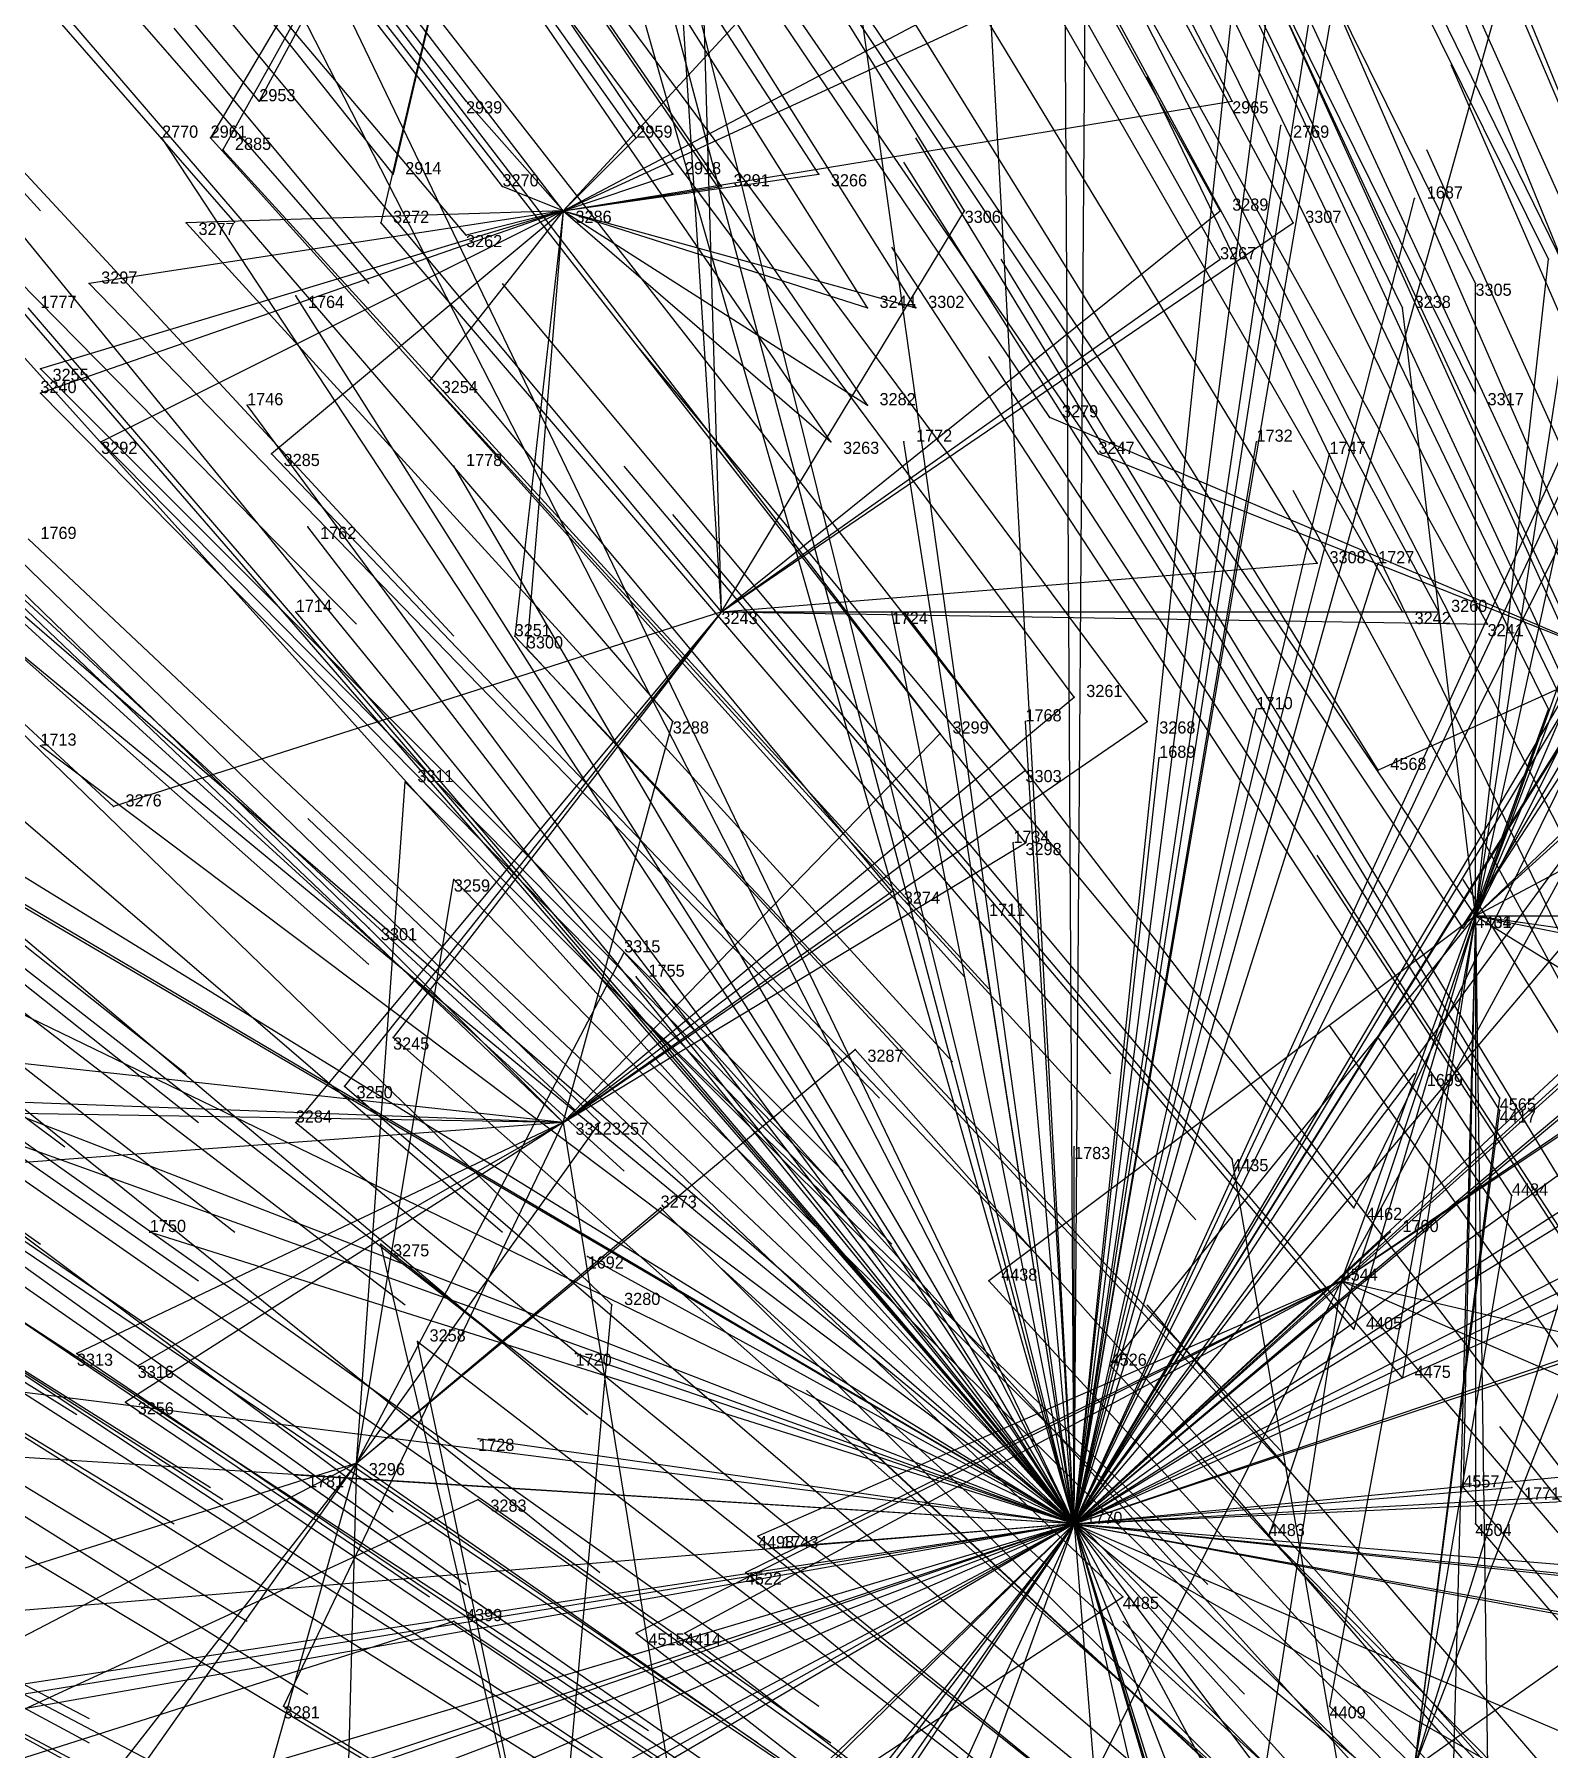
# Model space of a CAD drawing. Extents: x -0.5 to 0.59, y -0.5 to 0.58.
# Drawn here: x -0.2365 to -0.112, y 0.1265 to 0.2675 of the extents above; entities that cross this region are included whole.
import ezdxf

# ---------------------------------------------------------------- set-up
doc = ezdxf.new("R2010")
doc.units = 0
for name, color, linetype in [('Clients', 3, 'CONTINUOUS'), ('Facilities', 3, 'CONTINUOUS'), ('Facilities_lines', 3, 'CONTINUOUS'), ('Normals', 1, 'CONTINUOUS'), ('Source_points', 5, 'CONTINUOUS'), ('Text', 3, 'CONTINUOUS')]:
    doc.layers.add(name, color=color, linetype=linetype)

msp = doc.modelspace()

# ---------------------------------------------------------------- linework, layer by layer
at = {"layer": 'Clients', "color": 5}
for p in [(-0.218, 0.262, -0.853), (-0.201, 0.262, -0.825), (-0.138, 0.262, -0.74), (-0.134, 0.26, -1.25), (-0.226, 0.259, -1.25), (-0.222, 0.259, -0.853), (-0.187, 0.259, -0.8), (-0.221, 0.258, -0.849), (-0.207, 0.256, -0.823), (-0.184, 0.256, -0.788), (-0.172, 0.256, -0.77), (-0.198, 0.255, -0.808), (-0.18, 0.255, -0.781), (-0.123, 0.254, -1.25), (-0.16, 0.253, -0.748), (-0.139, 0.253, -0.722), (-0.224, 0.252, -0.842), (-0.208, 0.252, -0.817), (-0.201, 0.251, -0.804), (-0.133, 0.252, -0.712), (-0.139, 0.249, -0.714), (-0.112, 0.249, -0.682), (-0.232, 0.247, -0.847), (-0.118, 0.247, -0.684), (-0.215, 0.246, -1.25), (-0.168, 0.245, -0.743), (-0.164, 0.245, -0.737), (-0.124, 0.245, -0.687), (-0.236, 0.24, -0.84), (-0.204, 0.239, -0.784), (-0.236, 0.238, -0.839), (-0.219, 0.237, -1.25), (-0.168, 0.237, -0.726), (-0.118, 0.238, -0.663), (-0.153, 0.236, -0.703), (-0.231, 0.234, -0.821), (-0.217, 0.233, -0.796), (-0.171, 0.234, -0.724), (-0.165, 0.234, -1.25), (-0.149, 0.233, -0.692), (-0.136, 0.234, -1.25), (-0.13, 0.233, -1.25), (-0.202, 0.232, -1.25), (-0.214, 0.227, -1.25), (-0.131, 0.224, -0.649), (-0.126, 0.224, -1.25), (-0.215, 0.22, -1.25), (-0.166, 0.22, -1.25), (-0.124, 0.22, -0.631), (-0.121, 0.22, -0.628), (-0.117, 0.219, -0.62), (-0.197, 0.218, -0.736), (-0.196, 0.217, -0.732), (-0.151, 0.213, -0.652), (-0.136, 0.212, -1.25), (-0.112, 0.212, -0.599), (-0.184, 0.211, -0.7), (-0.155, 0.211, -1.25), (-0.145, 0.211, -0.64), (-0.236, 0.209, -1.25), (-0.162, 0.21, -0.663), (-0.144, 0.208, -1.25), (-0.206, 0.206, -0.729), (-0.155, 0.207, -0.646), (-0.126, 0.207, -0.606), (-0.23, 0.204, -0.769), (-0.156, 0.201, -1.25), (-0.155, 0.201, -0.634), (-0.202, 0.198, -0.708), (-0.166, 0.197, -0.643), (-0.159, 0.196, -1.25), (-0.209, 0.194, -0.712), (-0.119, 0.194, -0.57), (-0.188, 0.192, -0.672), (-0.187, 0.19, -1.25), (-0.207, 0.185, -0.694), (-0.169, 0.184, -0.624), (-0.123, 0.182, -1.25), (-0.211, 0.181, -0.694), (-0.116, 0.18, -0.535), (-0.215, 0.178, -0.699), (-0.19, 0.178, -0.65), (-0.116, 0.179, -0.533), (-0.151, 0.176, -1.25), (-0.138, 0.175, -0.557), (-0.185, 0.171, -0.631), (-0.128, 0.171, -0.533), (-0.115, 0.172, -0.518), (-0.227, 0.169, -1.25), (-0.208, 0.168, -0.668), (-0.125, 0.169, -1.25), (-0.191, 0.167, -1.25), (-0.158, 0.165, -0.571), (-0.189, 0.163, -0.624), (-0.128, 0.161, -0.514), (-0.205, 0.16, -0.65), (-0.233, 0.159, -0.705), (-0.228, 0.158, -0.694), (-0.192, 0.159, -1.25), (-0.148, 0.158, -0.542), (-0.124, 0.157, -0.5), (-0.229, 0.155, -0.691), (-0.2, 0.152, -1.25), (-0.215, 0.149, -1.25), (-0.2, 0.147, -0.62), (-0.119, 0.148, -0.476), (-0.115, 0.148, -1.25), (-0.177, 0.144, -0.571), (-0.135, 0.144, -0.494), (-0.118, 0.145, -0.468), (-0.176, 0.143, -1.25), (-0.178, 0.141, -0.568), (-0.147, 0.139, -0.506), (-0.202, 0.137, -0.61), (-0.187, 0.136, -0.577), (-0.183, 0.136, -0.57), (-0.216, 0.13, -0.63), (-0.13, 0.13, -0.46)]:
    msp.add_point(p, dxfattribs=at)
at = {"layer": 'Facilities', "color": 3}
for p in [(-0.193, 0.253, -0.794), (-0.18, 0.22, -0.711), (-0.118, 0.195, -0.569), (-0.193, 0.178, -0.655), (-0.129, 0.165, -0.524), (-0.21, 0.15, -0.645), (-0.151, 0.145, -1.25)]:
    msp.add_point(p, dxfattribs=at)
at = {"layer": 'Facilities_lines', "color": 3}
for p, q in [((-0.151, 0.145, -1.25), (-0.123, 0.324, -1.25)), ((-0.151, 0.145, -1.25), (-0.121, 0.321, -1.25)), ((-0.151, 0.145, -1.25), (-0.152, 0.316, -1.25)), ((-0.151, 0.145, -1.25), (-0.16, 0.308, -1.25)), ((-0.196, 0.303, -0.902), (-0.222, 0.259, -0.853)), ((-0.196, 0.303, -0.902), (-0.221, 0.258, -0.849)), ((-0.196, 0.303, -0.902), (-0.218, 0.262, -0.853)), ((-0.196, 0.303, -0.902), (-0.208, 0.252, -0.817)), ((-0.196, 0.303, -0.902), (-0.207, 0.256, -0.823)), ((-0.151, 0.145, -1.25), (-0.11, 0.292, -1.25)), ((-0.151, 0.145, -1.25), (-0.189, 0.288, -1.25)), ((-0.18, 0.22, -0.711), (-0.182, 0.288, -0.853)), ((-0.151, 0.145, -1.25), (-0.191, 0.285, -1.25)), ((-0.151, 0.145, -1.25), (-0.186, 0.286, -1.25)), ((-0.151, 0.145, -1.25), (-0.15, 0.283, -1.25)), ((-0.18, 0.22, -0.711), (-0.184, 0.282, -0.843)), ((-0.151, 0.145, -1.25), (-0.17, 0.28, -1.25)), ((-0.193, 0.253, -0.794), (-0.169, 0.279, -0.815)), ((-0.151, 0.145, -1.25), (-0.137, 0.279, -1.25)), ((-0.151, 0.145, -1.25), (-0.071, 0.278, -1.25)), ((-0.151, 0.145, -1.25), (-0.134, 0.278, -1.25)), ((-0.151, 0.145, -1.25), (-0.218, 0.276, -1.25)), ((-0.151, 0.145, -1.25), (-0.213, 0.274, -1.25)), ((-0.193, 0.253, -0.794), (-0.157, 0.272, -0.784)), ((-0.151, 0.145, -1.25), (-0.253, 0.27, -1.25)), ((-0.193, 0.253, -0.794), (-0.156, 0.27, -0.78)), ((-0.151, 0.145, -1.25), (-0.091, 0.266, -1.25)), ((-0.151, 0.145, -1.25), (-0.08, 0.265, -1.25)), ((-0.151, 0.145, -1.25), (-0.019, 0.265, -1.25)), ((-0.193, 0.253, -0.794), (-0.201, 0.262, -0.825)), ((-0.193, 0.253, -0.794), (-0.138, 0.262, -0.74)), ((-0.151, 0.145, -1.25), (-0.025, 0.262, -1.25)), ((-0.151, 0.145, -1.25), (-0.075, 0.262, -1.25)), ((-0.151, 0.145, -1.25), (-0.134, 0.26, -1.25)), ((-0.151, 0.145, -1.25), (-0.226, 0.259, -1.25)), ((-0.193, 0.253, -0.794), (-0.187, 0.259, -0.8)), ((-0.151, 0.145, -1.25), (-0.099, 0.259, -1.25)), ((-0.151, 0.145, -1.25), (-0.249, 0.258, -1.25)), ((-0.193, 0.253, -0.794), (-0.184, 0.256, -0.788)), ((-0.193, 0.253, -0.794), (-0.172, 0.256, -0.77)), ((-0.151, 0.145, -1.25), (-0.283, 0.254, -1.25)), ((-0.193, 0.253, -0.794), (-0.198, 0.255, -0.808)), ((-0.193, 0.253, -0.794), (-0.18, 0.255, -0.781)), ((-0.151, 0.145, -1.25), (-0.123, 0.254, -1.25)), ((-0.193, 0.253, -0.794), (-0.236, 0.238, -0.839)), ((-0.193, 0.253, -0.794), (-0.236, 0.24, -0.84)), ((-0.193, 0.253, -0.794), (-0.232, 0.247, -0.847)), ((-0.193, 0.253, -0.794), (-0.231, 0.234, -0.821)), ((-0.193, 0.253, -0.794), (-0.224, 0.252, -0.842)), ((-0.193, 0.253, -0.794), (-0.217, 0.233, -0.796)), ((-0.193, 0.253, -0.794), (-0.204, 0.239, -0.784)), ((-0.193, 0.253, -0.794), (-0.201, 0.251, -0.804)), ((-0.193, 0.253, -0.794), (-0.197, 0.218, -0.736)), ((-0.193, 0.253, -0.794), (-0.196, 0.217, -0.732)), ((-0.193, 0.253, -0.794), (-0.168, 0.245, -0.743)), ((-0.193, 0.253, -0.794), (-0.171, 0.234, -0.724)), ((-0.193, 0.253, -0.794), (-0.168, 0.237, -0.726)), ((-0.193, 0.253, -0.794), (-0.164, 0.245, -0.737)), ((-0.18, 0.22, -0.711), (-0.139, 0.253, -0.722)), ((-0.18, 0.22, -0.711), (-0.16, 0.253, -0.748)), ((-0.18, 0.22, -0.711), (-0.133, 0.252, -0.712)), ((-0.18, 0.22, -0.711), (-0.139, 0.249, -0.714)), ((-0.118, 0.195, -0.569), (-0.112, 0.249, -0.682)), ((-0.118, 0.195, -0.569), (-0.11, 0.247, -0.675)), ((-0.118, 0.195, -0.569), (-0.118, 0.247, -0.684)), ((-0.151, 0.145, -1.25), (-0.215, 0.246, -1.25)), ((-0.151, 0.145, -1.25), (-0.241, 0.245, -1.25)), ((-0.151, 0.145, -1.25), (-0.237, 0.245, -1.25)), ((-0.118, 0.195, -0.569), (-0.124, 0.245, -0.687)), ((-0.118, 0.195, -0.569), (-0.107, 0.245, -0.669)), ((-0.151, 0.145, -1.25), (-0.036, 0.242, -1.25)), ((-0.151, 0.145, -1.25), (-0.262, 0.241, -1.25)), ((-0.151, 0.145, -1.25), (-0.219, 0.237, -1.25)), ((-0.118, 0.195, -0.569), (-0.118, 0.238, -0.663)), ((-0.106, 0.216, -0.601), (-0.153, 0.236, -0.703)), ((-0.151, 0.145, -1.25), (-0.051, 0.235, -1.25)), ((-0.151, 0.145, -1.25), (-0.165, 0.234, -1.25)), ((-0.151, 0.145, -1.25), (-0.136, 0.234, -1.25)), ((-0.151, 0.145, -1.25), (-0.096, 0.233, -1.25)), ((-0.151, 0.145, -1.25), (-0.13, 0.233, -1.25)), ((-0.106, 0.216, -0.601), (-0.149, 0.233, -0.692)), ((-0.118, 0.195, -0.569), (-0.099, 0.233, -0.633)), ((-0.151, 0.145, -1.25), (-0.202, 0.232, -1.25)), ((-0.151, 0.145, -1.25), (-0.11, 0.232, -1.25)), ((-0.118, 0.195, -0.569), (-0.104, 0.232, -0.635)), ((-0.151, 0.145, -1.25), (-0.289, 0.226, -1.25)), ((-0.151, 0.145, -1.25), (-0.237, 0.226, -1.25)), ((-0.151, 0.145, -1.25), (-0.214, 0.227, -1.25)), ((-0.118, 0.195, -0.569), (-0.085, 0.225, -0.602)), ((-0.18, 0.22, -0.711), (-0.131, 0.224, -0.649)), ((-0.151, 0.145, -1.25), (-0.126, 0.224, -1.25)), ((-0.151, 0.145, -1.25), (-0.093, 0.224, -1.25)), ((-0.151, 0.145, -1.25), (-0.103, 0.222, -1.25)), ((-0.18, 0.22, -0.711), (-0.23, 0.204, -0.769)), ((-0.151, 0.145, -1.25), (-0.215, 0.22, -1.25)), ((-0.18, 0.22, -0.711), (-0.215, 0.178, -0.699)), ((-0.18, 0.22, -0.711), (-0.211, 0.181, -0.694)), ((-0.18, 0.22, -0.711), (-0.207, 0.185, -0.694)), ((-0.18, 0.22, -0.711), (-0.117, 0.219, -0.62)), ((-0.18, 0.22, -0.711), (-0.124, 0.22, -0.631)), ((-0.18, 0.22, -0.711), (-0.121, 0.22, -0.628)), ((-0.151, 0.145, -1.25), (-0.166, 0.22, -1.25)), ((-0.118, 0.195, -0.569), (-0.109, 0.22, -0.615)), ((-0.118, 0.195, -0.569), (-0.093, 0.219, -0.594)), ((-0.151, 0.145, -1.25), (-0.273, 0.217, -1.25)), ((-0.151, 0.145, -1.25), (-0.091, 0.216, -1.25)), ((-0.106, 0.216, -0.601), (-0.128, 0.171, -0.533)), ((-0.106, 0.216, -0.601), (-0.126, 0.207, -0.606)), ((-0.106, 0.216, -0.601), (-0.119, 0.194, -0.57)), ((-0.118, 0.195, -0.569), (-0.109, 0.216, -0.605)), ((-0.193, 0.178, -0.655), (-0.151, 0.213, -0.652)), ((-0.151, 0.145, -1.25), (-0.136, 0.212, -1.25)), ((-0.129, 0.165, -0.524), (-0.112, 0.212, -0.599)), ((-0.193, 0.178, -0.655), (-0.184, 0.211, -0.7)), ((-0.193, 0.178, -0.655), (-0.145, 0.211, -0.64)), ((-0.151, 0.145, -1.25), (-0.155, 0.211, -1.25)), ((-0.151, 0.145, -1.25), (-0.072, 0.211, -1.25)), ((-0.118, 0.195, -0.569), (-0.088, 0.211, -0.573)), ((-0.151, 0.145, -1.25), (-0.236, 0.209, -1.25)), ((-0.193, 0.178, -0.655), (-0.162, 0.21, -0.663)), ((-0.151, 0.145, -1.25), (-0.144, 0.208, -1.25)), ((-0.151, 0.145, -1.25), (-0.25, 0.206, -1.25)), ((-0.21, 0.15, -0.645), (-0.206, 0.206, -0.729)), ((-0.193, 0.178, -0.655), (-0.155, 0.207, -0.646)), ((-0.193, 0.178, -0.655), (-0.155, 0.201, -0.634)), ((-0.151, 0.145, -1.25), (-0.156, 0.201, -1.25)), ((-0.151, 0.145, -1.25), (-0.06, 0.201, -1.25)), ((-0.129, 0.165, -0.524), (-0.11, 0.2, -0.569)), ((-0.21, 0.15, -0.645), (-0.202, 0.198, -0.708)), ((-0.151, 0.145, -1.25), (-0.04, 0.198, -1.25)), ((-0.151, 0.145, -1.25), (-0.293, 0.196, -1.25)), ((-0.193, 0.178, -0.655), (-0.166, 0.197, -0.643)), ((-0.151, 0.145, -1.25), (-0.159, 0.196, -1.25)), ((-0.118, 0.195, -0.569), (-0.158, 0.165, -0.571)), ((-0.118, 0.195, -0.569), (-0.148, 0.158, -0.542)), ((-0.118, 0.195, -0.569), (-0.135, 0.144, -0.494)), ((-0.118, 0.195, -0.569), (-0.13, 0.13, -0.46)), ((-0.118, 0.195, -0.569), (-0.128, 0.161, -0.514)), ((-0.118, 0.195, -0.569), (-0.124, 0.157, -0.5)), ((-0.118, 0.195, -0.569), (-0.12, 0.118, -0.421)), ((-0.118, 0.195, -0.569), (-0.119, 0.148, -0.476)), ((-0.118, 0.195, -0.569), (-0.073, 0.186, -0.499)), ((-0.118, 0.195, -0.569), (-0.066, 0.195, -0.515)), ((-0.118, 0.195, -0.569), (-0.117, 0.125, -0.429)), ((-0.118, 0.195, -0.569), (-0.063, 0.161, -0.433)), ((-0.118, 0.195, -0.569), (-0.118, 0.145, -0.468)), ((-0.118, 0.195, -0.569), (-0.069, 0.188, -0.499)), ((-0.193, 0.178, -0.655), (-0.209, 0.194, -0.712)), ((-0.151, 0.145, -1.25), (-0.275, 0.193, -1.25)), ((-0.151, 0.145, -1.25), (-0.248, 0.192, -1.25)), ((-0.21, 0.15, -0.645), (-0.188, 0.192, -0.672)), ((-0.151, 0.145, -1.25), (-0.187, 0.19, -1.25)), ((-0.129, 0.165, -0.524), (-0.098, 0.186, -0.526)), ((-0.193, 0.178, -0.655), (-0.248, 0.184, -0.772)), ((-0.21, 0.15, -0.645), (-0.169, 0.184, -0.624)), ((-0.151, 0.145, -1.25), (-0.092, 0.183, -1.25)), ((-0.151, 0.145, -1.25), (-0.076, 0.183, -1.25)), ((-0.151, 0.145, -1.25), (-0.123, 0.182, -1.25)), ((-0.151, 0.145, -1.25), (-0.042, 0.181, -1.25)), ((-0.129, 0.165, -0.524), (-0.105, 0.181, -0.524)), ((-0.193, 0.178, -0.655), (-0.247, 0.18, -0.765)), ((-0.123, 0.125, -0.439), (-0.116, 0.18, -0.535)), ((-0.193, 0.178, -0.655), (-0.253, 0.179, -0.776)), ((-0.193, 0.178, -0.655), (-0.247, 0.174, -0.754)), ((-0.193, 0.178, -0.655), (-0.233, 0.159, -0.705)), ((-0.193, 0.178, -0.655), (-0.229, 0.155, -0.691)), ((-0.193, 0.178, -0.655), (-0.228, 0.158, -0.694)), ((-0.193, 0.178, -0.655), (-0.216, 0.13, -0.63)), ((-0.21, 0.15, -0.645), (-0.19, 0.178, -0.65)), ((-0.193, 0.178, -0.655), (-0.181, 0.104, -0.521)), ((-0.123, 0.125, -0.439), (-0.116, 0.179, -0.533)), ((-0.151, 0.145, -1.25), (-0.079, 0.177, -1.25)), ((-0.151, 0.145, -1.25), (-0.108, 0.176, -1.25)), ((-0.151, 0.145, -1.25), (-0.151, 0.176, -1.25)), ((-0.127, 0.112, -0.423), (-0.138, 0.175, -0.557)), ((-0.151, 0.145, -1.25), (-0.068, 0.173, -1.25)), ((-0.21, 0.15, -0.645), (-0.185, 0.171, -0.631)), ((-0.123, 0.125, -0.439), (-0.115, 0.172, -0.518)), ((-0.123, 0.125, -0.439), (-0.109, 0.17, -0.505)), ((-0.151, 0.145, -1.25), (-0.227, 0.169, -1.25)), ((-0.194, 0.108, -0.554), (-0.208, 0.168, -0.668)), ((-0.151, 0.145, -1.25), (-0.125, 0.169, -1.25)), ((-0.151, 0.145, -1.25), (-0.191, 0.167, -1.25)), ((-0.151, 0.145, -1.25), (-0.319, 0.166, -1.25)), ((-0.129, 0.165, -0.524), (-0.187, 0.136, -0.577)), ((-0.129, 0.165, -0.524), (-0.183, 0.136, -0.57)), ((-0.129, 0.165, -0.524), (-0.178, 0.141, -0.568)), ((-0.129, 0.165, -0.524), (-0.177, 0.144, -0.571)), ((-0.129, 0.165, -0.524), (-0.149, 0.125, -0.486)), ((-0.129, 0.165, -0.524), (-0.137, 0.114, -0.445)), ((-0.129, 0.165, -0.524), (-0.065, 0.15, -0.409)), ((-0.129, 0.165, -0.524), (-0.067, 0.138, -0.383)), ((-0.123, 0.125, -0.439), (-0.108, 0.164, -0.49)), ((-0.194, 0.108, -0.554), (-0.189, 0.163, -0.624)), ((-0.194, 0.108, -0.554), (-0.205, 0.16, -0.65)), ((-0.151, 0.145, -1.25), (-0.192, 0.159, -1.25)), ((-0.151, 0.145, -1.25), (-0.309, 0.155, -1.25)), ((-0.151, 0.145, -1.25), (-0.068, 0.153, -1.25)), ((-0.151, 0.145, -1.25), (-0.2, 0.152, -1.25)), ((-0.151, 0.145, -1.25), (-0.026, 0.152, -1.25)), ((-0.21, 0.15, -0.645), (-0.27, 0.131, -0.749)), ((-0.21, 0.15, -0.645), (-0.258, 0.125, -0.717)), ((-0.21, 0.15, -0.645), (-0.246, 0.104, -0.668)), ((-0.21, 0.15, -0.645), (-0.239, 0.109, -0.656)), ((-0.21, 0.15, -0.645), (-0.221, 0.111, -0.618)), ((-0.21, 0.15, -0.645), (-0.211, 0.113, -0.6)), ((-0.151, 0.145, -1.25), (-0.215, 0.149, -1.25)), ((-0.123, 0.125, -0.439), (-0.089, 0.149, -0.434)), ((-0.265, 0.117, -0.725), (-0.2, 0.147, -0.62)), ((-0.151, 0.145, -1.25), (-0.085, 0.148, -1.25)), ((-0.151, 0.145, -1.25), (-0.115, 0.148, -1.25)), ((-0.151, 0.145, -1.25), (-0.342, 0.114, -1.25)), ((-0.151, 0.145, -1.25), (-0.327, 0.114, -1.25)), ((-0.151, 0.145, -1.25), (-0.315, 0.074, -1.25)), ((-0.151, 0.145, -1.25), (-0.314, 0.089, -1.25)), ((-0.151, 0.145, -1.25), (-0.298, 0.059, -1.25)), ((-0.151, 0.145, -1.25), (-0.297, 0.133, -1.25)), ((-0.151, 0.145, -1.25), (-0.283, 0.075, -1.25)), ((-0.151, 0.145, -1.25), (-0.282, 0.125, -1.25)), ((-0.151, 0.145, -1.25), (-0.26, 0.084, -1.25)), ((-0.151, 0.145, -1.25), (-0.256, 0.11, -1.25)), ((-0.151, 0.145, -1.25), (-0.246, 0.109, -1.25)), ((-0.151, 0.145, -1.25), (-0.245, 0.021, -1.25)), ((-0.151, 0.145, -1.25), (-0.244, 0.027, -1.25)), ((-0.151, 0.145, -1.25), (-0.235, 0.019, -1.25)), ((-0.151, 0.145, -1.25), (-0.225, 0.123, -1.25)), ((-0.151, 0.145, -1.25), (-0.213, 0.084, -1.25)), ((-0.151, 0.145, -1.25), (-0.205, 0.093, -1.25)), ((-0.151, 0.145, -1.25), (-0.204, 0.029, -1.25)), ((-0.151, 0.145, -1.25), (-0.194, 0.083, -1.25)), ((-0.151, 0.145, -1.25), (-0.193, 0.028, -1.25)), ((-0.151, 0.145, -1.25), (-0.176, 0.143, -1.25)), ((-0.151, 0.145, -1.25), (-0.142, 0.033, -1.25)), ((-0.151, 0.145, -1.25), (-0.124, 0.055, -1.25)), ((-0.151, 0.145, -1.25), (-0.122, 0.07, -1.25)), ((-0.151, 0.145, -1.25), (-0.107, 0.096, -1.25)), ((-0.151, 0.145, -1.25), (-0.129, 0.07, -1.25)), ((-0.151, 0.145, -1.25), (-0.127, 0.113, -1.25)), ((-0.151, 0.145, -1.25), (-0.068, 0.076, -1.25)), ((-0.151, 0.145, -1.25), (-0.082, 0.138, -1.25)), ((-0.151, 0.145, -1.25), (-0.076, 0.102, -1.25)), ((-0.151, 0.145, -1.25), (-0.062, 0.107, -1.25)), ((-0.151, 0.145, -1.25), (-0.13, 0.106, -1.25)), ((-0.151, 0.145, -1.25), (-0.038, 0.133, -1.25)), ((-0.151, 0.145, -1.25), (-0.043, 0.136, -1.25)), ((-0.151, 0.145, -1.25), (-0.138, 0.089, -1.25)), ((-0.151, 0.145, -1.25), (-0.022, 0.121, -1.25)), ((-0.151, 0.145, -1.25), (-0.035, 0.124, -1.25)), ((-0.151, 0.145, -1.25), (-0.128, 0.071, -1.25)), ((-0.194, 0.108, -0.554), (-0.147, 0.139, -0.506)), ((-0.265, 0.117, -0.725), (-0.202, 0.137, -0.61))]:
    msp.add_line(p, q, dxfattribs=at)
at = {"layer": 'Normals', "color": 1}
for p, q in [((-0.138, 0.262, -0.74), (-0.181, 0.345, -0.704)), ((-0.201, 0.262, -0.825), (-0.258, 0.335, -0.788)), ((-0.187, 0.259, -0.8), (-0.241, 0.335, -0.763)), ((-0.218, 0.262, -0.853), (-0.278, 0.334, -0.817)), ((-0.184, 0.256, -0.788), (-0.236, 0.333, -0.752)), ((-0.172, 0.256, -0.77), (-0.222, 0.333, -0.732)), ((-0.139, 0.253, -0.722), (-0.184, 0.334, -0.685)), ((-0.133, 0.252, -0.712), (-0.177, 0.334, -0.676)), ((-0.18, 0.255, -0.781), (-0.233, 0.332, -0.744)), ((-0.16, 0.253, -0.748), (-0.209, 0.332, -0.71)), ((-0.112, 0.249, -0.682), (-0.153, 0.332, -0.645)), ((-0.139, 0.249, -0.714), (-0.185, 0.331, -0.677)), ((-0.118, 0.247, -0.684), (-0.159, 0.33, -0.647)), ((-0.11, 0.247, -0.675), (-0.151, 0.331, -0.639)), ((-0.107, 0.245, -0.669), (-0.145, 0.33, -0.631)), ((-0.207, 0.256, -0.823), (-0.265, 0.329, -0.787)), ((-0.198, 0.255, -0.808), (-0.255, 0.329, -0.771)), ((-0.124, 0.245, -0.687), (-0.165, 0.329, -0.651)), ((-0.193, 0.253, -0.794), (-0.249, 0.326, -0.757)), ((-0.168, 0.245, -0.743), (-0.217, 0.323, -0.705)), ((-0.164, 0.245, -0.737), (-0.213, 0.323, -0.699)), ((-0.299, 0.322, -1.098), (-0.236, 0.253, -1.135)), ((-0.281, 0.322, -1.068), (-0.22, 0.252, -1.104)), ((-0.201, 0.251, -0.804), (-0.261, 0.322, -0.767)), ((-0.118, 0.238, -0.663), (-0.159, 0.321, -0.625)), ((-0.099, 0.233, -0.633), (-0.134, 0.319, -0.596)), ((-0.104, 0.232, -0.635), (-0.139, 0.318, -0.597)), ((-0.27, 0.317, -1.041), (-0.209, 0.247, -1.078)), ((-0.168, 0.237, -0.726), (-0.22, 0.313, -0.688)), ((-0.153, 0.236, -0.703), (-0.205, 0.313, -0.665)), ((-0.171, 0.234, -0.724), (-0.223, 0.31, -0.686)), ((-0.149, 0.233, -0.692), (-0.202, 0.31, -0.655)), ((-0.109, 0.22, -0.615), (-0.148, 0.304, -0.577)), ((-0.093, 0.219, -0.594), (-0.129, 0.304, -0.557)), ((-0.131, 0.224, -0.649), (-0.179, 0.303, -0.611)), ((-0.121, 0.22, -0.628), (-0.165, 0.301, -0.591)), ((-0.106, 0.216, -0.601), (-0.143, 0.301, -0.564)), ((-0.124, 0.22, -0.631), (-0.17, 0.3, -0.593)), ((-0.117, 0.219, -0.62), (-0.162, 0.3, -0.583)), ((-0.109, 0.216, -0.605), (-0.148, 0.3, -0.568)), ((-0.112, 0.212, -0.599), (-0.153, 0.295, -0.562)), ((-0.18, 0.22, -0.711), (-0.239, 0.291, -0.673)), ((-0.151, 0.213, -0.652), (-0.206, 0.287, -0.614)), ((-0.265, 0.286, -0.975), (-0.202, 0.218, -1.013)), ((-0.145, 0.211, -0.64), (-0.2, 0.285, -0.603)), ((-0.126, 0.207, -0.606), (-0.175, 0.286, -0.57)), ((-0.105, 0.202, -0.57), (-0.144, 0.286, -0.532)), ((-0.274, 0.284, -0.987), (-0.21, 0.219, -1.026)), ((-0.162, 0.21, -0.663), (-0.218, 0.283, -0.625)), ((-0.184, 0.211, -0.7), (-0.245, 0.282, -0.663)), ((-0.11, 0.2, -0.569), (-0.152, 0.282, -0.532)), ((-0.155, 0.207, -0.646), (-0.212, 0.28, -0.608)), ((-0.155, 0.201, -0.634), (-0.212, 0.274, -0.597)), ((-0.119, 0.194, -0.57), (-0.171, 0.272, -0.533)), ((-0.118, 0.195, -0.569), (-0.17, 0.272, -0.532)), ((-0.097, 0.188, -0.53), (-0.135, 0.272, -0.49)), ((-0.166, 0.197, -0.643), (-0.225, 0.268, -0.606)), ((-0.098, 0.186, -0.526), (-0.138, 0.269, -0.486)), ((-0.23, 0.204, -0.769), (-0.298, 0.267, -0.731)), ((-0.105, 0.181, -0.524), (-0.145, 0.264, -0.483)), ((-0.083, 0.18, -0.496), (-0.12, 0.265, -0.458)), ((-0.134, 0.26, -1.25), (-0.134, 0.26, -1.15)), ((-0.209, 0.194, -0.712), (-0.276, 0.259, -0.676)), ((-0.226, 0.259, -1.25), (-0.226, 0.259, -1.15)), ((-0.222, 0.259, -0.853), (-0.16, 0.19, -0.889)), ((-0.116, 0.18, -0.535), (-0.164, 0.259, -0.497)), ((-0.221, 0.258, -0.849), (-0.158, 0.189, -0.885)), ((-0.116, 0.179, -0.533), (-0.165, 0.257, -0.495)), ((-0.084, 0.174, -0.482), (-0.122, 0.258, -0.444)), ((-0.123, 0.254, -1.25), (-0.123, 0.254, -1.15)), ((-0.279, 0.253, -0.94), (-0.209, 0.191, -0.977)), ((-0.224, 0.252, -0.842), (-0.161, 0.183, -0.878)), ((-0.208, 0.252, -0.817), (-0.148, 0.182, -0.855)), ((-0.115, 0.172, -0.518), (-0.166, 0.25, -0.481)), ((-0.109, 0.17, -0.505), (-0.157, 0.249, -0.466)), ((-0.232, 0.247, -0.847), (-0.167, 0.18, -0.884)), ((-0.138, 0.175, -0.557), (-0.198, 0.247, -0.521)), ((-0.215, 0.246, -1.25), (-0.215, 0.246, -1.15)), ((-0.26, 0.242, -0.887), (-0.192, 0.179, -0.924)), ((-0.19, 0.178, -0.65), (-0.256, 0.242, -0.612)), ((-0.128, 0.171, -0.533), (-0.187, 0.242, -0.496)), ((-0.297, 0.24, -0.954), (-0.224, 0.182, -0.991)), ((-0.193, 0.178, -0.655), (-0.259, 0.241, -0.616)), ((-0.236, 0.24, -0.84), (-0.17, 0.174, -0.878)), ((-0.108, 0.164, -0.49), (-0.158, 0.241, -0.451)), ((-0.204, 0.239, -0.784), (-0.141, 0.17, -0.822)), ((-0.257, 0.237, -0.873), (-0.188, 0.174, -0.91)), ((-0.236, 0.238, -0.839), (-0.171, 0.172, -0.876)), ((-0.219, 0.237, -1.25), (-0.219, 0.237, -1.15)), ((-0.296, 0.236, -0.947), (-0.223, 0.178, -0.984)), ((-0.231, 0.234, -0.821), (-0.166, 0.168, -0.859)), ((-0.217, 0.233, -0.796), (-0.153, 0.166, -0.834)), ((-0.165, 0.234, -1.25), (-0.165, 0.234, -1.15)), ((-0.136, 0.234, -1.25), (-0.136, 0.234, -1.15)), ((-0.13, 0.233, -1.25), (-0.13, 0.233, -1.15)), ((-0.309, 0.232, -0.965), (-0.234, 0.176, -1.001)), ((-0.202, 0.232, -1.25), (-0.202, 0.232, -1.15)), ((-0.128, 0.161, -0.514), (-0.188, 0.232, -0.477)), ((-0.269, 0.23, -0.885), (-0.198, 0.169, -0.921)), ((-0.089, 0.149, -0.434), (-0.133, 0.23, -0.395)), ((-0.124, 0.157, -0.5), (-0.184, 0.228, -0.463)), ((-0.293, 0.226, -0.926), (-0.22, 0.169, -0.963)), ((-0.189, 0.163, -0.624), (-0.255, 0.227, -0.585)), ((-0.214, 0.227, -1.25), (-0.214, 0.227, -1.15)), ((-0.126, 0.224, -1.25), (-0.126, 0.224, -1.15)), ((-0.312, 0.222, -0.956), (-0.236, 0.168, -0.992)), ((-0.215, 0.22, -1.25), (-0.215, 0.22, -1.15)), ((-0.166, 0.22, -1.25), (-0.166, 0.22, -1.15)), ((-0.109, 0.147, -0.457), (-0.165, 0.22, -0.417)), ((-0.279, 0.219, -0.887), (-0.206, 0.163, -0.925)), ((-0.299, 0.218, -0.925), (-0.223, 0.165, -0.962)), ((-0.197, 0.218, -0.736), (-0.134, 0.151, -0.773)), ((-0.271, 0.217, -0.868), (-0.198, 0.16, -0.905)), ((-0.196, 0.217, -0.732), (-0.133, 0.149, -0.769)), ((-0.262, 0.214, -0.847), (-0.191, 0.154, -0.884)), ((-0.136, 0.212, -1.25), (-0.136, 0.212, -1.15)), ((-0.155, 0.211, -1.25), (-0.155, 0.211, -1.15)), ((-0.236, 0.209, -1.25), (-0.236, 0.209, -1.15)), ((-0.144, 0.208, -1.25), (-0.144, 0.208, -1.15)), ((-0.206, 0.206, -0.729), (-0.14, 0.14, -0.765)), ((-0.312, 0.203, -0.931), (-0.233, 0.154, -0.968)), ((-0.282, 0.202, -0.866), (-0.207, 0.146, -0.903)), ((-0.147, 0.139, -0.506), (-0.214, 0.203, -0.469)), ((-0.156, 0.201, -1.25), (-0.156, 0.201, -1.15)), ((-0.262, 0.199, -0.822), (-0.19, 0.141, -0.861)), ((-0.081, 0.123, -0.368), (-0.131, 0.2, -0.328)), ((-0.202, 0.198, -0.708), (-0.137, 0.131, -0.743)), ((-0.07, 0.119, -0.345), (-0.119, 0.198, -0.308)), ((-0.3, 0.197, -0.897), (-0.222, 0.148, -0.935)), ((-0.299, 0.197, -0.894), (-0.221, 0.147, -0.932)), ((-0.159, 0.196, -1.25), (-0.159, 0.196, -1.15)), ((-0.276, 0.194, -0.843), (-0.201, 0.14, -0.88)), ((-0.304, 0.193, -0.9), (-0.225, 0.145, -0.938)), ((-0.188, 0.192, -0.672), (-0.126, 0.123, -0.71)), ((-0.281, 0.191, -0.849), (-0.204, 0.139, -0.887)), ((-0.123, 0.125, -0.439), (-0.189, 0.189, -0.399)), ((-0.187, 0.19, -1.25), (-0.187, 0.19, -1.15)), ((-0.271, 0.188, -0.825), (-0.195, 0.135, -0.862)), ((-0.298, 0.185, -0.877), (-0.219, 0.137, -0.915)), ((-0.207, 0.185, -0.694), (-0.137, 0.123, -0.731)), ((-0.076, 0.11, -0.334), (-0.13, 0.186, -0.298)), ((-0.073, 0.109, -0.328), (-0.126, 0.185, -0.292)), ((-0.248, 0.184, -0.772), (-0.172, 0.13, -0.809)), ((-0.169, 0.184, -0.624), (-0.108, 0.115, -0.662)), ((-0.12, 0.118, -0.421), (-0.186, 0.183, -0.382)), ((-0.123, 0.182, -1.25), (-0.123, 0.182, -1.15)), ((-0.211, 0.181, -0.694), (-0.14, 0.12, -0.731)), ((-0.292, 0.18, -0.858), (-0.214, 0.131, -0.897)), ((-0.247, 0.18, -0.765), (-0.171, 0.127, -0.802)), ((-0.264, 0.179, -0.797), (-0.186, 0.128, -0.834)), ((-0.253, 0.179, -0.776), (-0.177, 0.127, -0.813)), ((-0.215, 0.178, -0.699), (-0.143, 0.119, -0.735)), ((-0.151, 0.176, -1.25), (-0.151, 0.176, -1.15)), ((-0.247, 0.174, -0.754), (-0.17, 0.122, -0.791)), ((-0.314, 0.172, -0.894), (-0.232, 0.129, -0.932)), ((-0.314, 0.171, -0.893), (-0.232, 0.127, -0.931)), ((-0.185, 0.171, -0.631), (-0.12, 0.106, -0.67)), ((-0.227, 0.169, -1.25), (-0.227, 0.169, -1.15)), ((-0.208, 0.168, -0.668), (-0.135, 0.11, -0.705)), ((-0.125, 0.169, -1.25), (-0.125, 0.169, -1.15)), ((-0.191, 0.167, -1.25), (-0.191, 0.167, -1.15)), ((-0.112, 0.104, -0.382), (-0.18, 0.166, -0.343)), ((-0.158, 0.165, -0.571), (-0.095, 0.096, -0.608)), ((-0.129, 0.165, -0.524), (-0.069, 0.095, -0.562)), ((-0.084, 0.092, -0.313), (-0.145, 0.163, -0.276)), ((-0.253, 0.162, -0.752), (-0.175, 0.113, -0.79)), ((-0.243, 0.161, -0.729), (-0.166, 0.11, -0.766)), ((-0.244, 0.16, -0.729), (-0.166, 0.11, -0.767)), ((-0.205, 0.16, -0.65), (-0.131, 0.103, -0.686)), ((-0.233, 0.159, -0.705), (-0.156, 0.107, -0.742)), ((-0.228, 0.158, -0.694), (-0.152, 0.105, -0.731)), ((-0.192, 0.159, -1.25), (-0.192, 0.159, -1.15)), ((-0.148, 0.158, -0.542), (-0.085, 0.09, -0.578)), ((-0.287, 0.157, -0.818), (-0.205, 0.114, -0.855)), ((-0.26, 0.156, -0.757), (-0.18, 0.108, -0.795)), ((-0.105, 0.093, -0.35), (-0.173, 0.156, -0.314)), ((-0.229, 0.155, -0.691), (-0.152, 0.103, -0.728)), ((-0.104, 0.092, -0.347), (-0.172, 0.155, -0.31)), ((-0.285, 0.153, -0.807), (-0.202, 0.109, -0.844)), ((-0.058, 0.081, -0.249), (-0.116, 0.153, -0.212)), ((-0.2, 0.152, -1.25), (-0.2, 0.152, -1.15)), ((-0.082, 0.083, -0.292), (-0.141, 0.151, -0.249)), ((-0.21, 0.15, -0.645), (-0.134, 0.097, -0.682)), ((-0.215, 0.149, -1.25), (-0.215, 0.149, -1.15)), ((-0.2, 0.147, -0.62), (-0.124, 0.093, -0.658)), ((-0.119, 0.148, -0.476), (-0.059, 0.078, -0.514)), ((-0.115, 0.148, -1.25), (-0.115, 0.148, -1.15)), ((-0.177, 0.144, -0.571), (-0.106, 0.086, -0.61)), ((-0.151, 0.145, -1.25), (-0.151, 0.145, -1.15)), ((-0.135, 0.144, -0.494), (-0.07, 0.078, -0.53)), ((-0.118, 0.145, -0.468), (-0.058, 0.075, -0.506)), ((-0.176, 0.143, -1.25), (-0.176, 0.143, -1.15)), ((-0.178, 0.141, -0.568), (-0.107, 0.083, -0.607)), ((-0.255, 0.137, -0.724), (-0.174, 0.093, -0.762)), ((-0.202, 0.137, -0.61), (-0.124, 0.085, -0.647)), ((-0.083, 0.073, -0.276), (-0.147, 0.137, -0.234)), ((-0.187, 0.136, -0.577), (-0.114, 0.079, -0.617)), ((-0.183, 0.136, -0.57), (-0.11, 0.08, -0.61)), ((-0.216, 0.13, -0.63), (-0.137, 0.082, -0.668)), ((-0.13, 0.13, -0.46), (-0.065, 0.064, -0.497))]:
    msp.add_line(p, q, dxfattribs=at)
at = {"layer": 'Source_points', "color": 5}
for p in [(-0.218, 0.262, -0.853), (-0.201, 0.262, -0.825), (-0.138, 0.262, -0.74), (-0.134, 0.26, -1.25), (-0.226, 0.259, -1.25), (-0.222, 0.259, -0.853), (-0.187, 0.259, -0.8), (-0.221, 0.258, -0.849), (-0.207, 0.256, -0.823), (-0.184, 0.256, -0.788), (-0.172, 0.256, -0.77), (-0.198, 0.255, -0.808), (-0.18, 0.255, -0.781), (-0.123, 0.254, -1.25), (-0.193, 0.253, -0.794), (-0.16, 0.253, -0.748), (-0.139, 0.253, -0.722), (-0.224, 0.252, -0.842), (-0.208, 0.252, -0.817), (-0.201, 0.251, -0.804), (-0.133, 0.252, -0.712), (-0.139, 0.249, -0.714), (-0.112, 0.249, -0.682), (-0.232, 0.247, -0.847), (-0.118, 0.247, -0.684), (-0.215, 0.246, -1.25), (-0.168, 0.245, -0.743), (-0.164, 0.245, -0.737), (-0.124, 0.245, -0.687), (-0.236, 0.24, -0.84), (-0.204, 0.239, -0.784), (-0.236, 0.238, -0.839), (-0.219, 0.237, -1.25), (-0.168, 0.237, -0.726), (-0.118, 0.238, -0.663), (-0.153, 0.236, -0.703), (-0.231, 0.234, -0.821), (-0.217, 0.233, -0.796), (-0.171, 0.234, -0.724), (-0.165, 0.234, -1.25), (-0.149, 0.233, -0.692), (-0.136, 0.234, -1.25), (-0.13, 0.233, -1.25), (-0.202, 0.232, -1.25), (-0.214, 0.227, -1.25), (-0.131, 0.224, -0.649), (-0.126, 0.224, -1.25), (-0.215, 0.22, -1.25), (-0.18, 0.22, -0.711), (-0.166, 0.22, -1.25), (-0.124, 0.22, -0.631), (-0.121, 0.22, -0.628), (-0.117, 0.219, -0.62), (-0.197, 0.218, -0.736), (-0.196, 0.217, -0.732), (-0.151, 0.213, -0.652), (-0.136, 0.212, -1.25), (-0.112, 0.212, -0.599), (-0.184, 0.211, -0.7), (-0.155, 0.211, -1.25), (-0.145, 0.211, -0.64), (-0.236, 0.209, -1.25), (-0.162, 0.21, -0.663), (-0.144, 0.208, -1.25), (-0.206, 0.206, -0.729), (-0.155, 0.207, -0.646), (-0.126, 0.207, -0.606), (-0.23, 0.204, -0.769), (-0.156, 0.201, -1.25), (-0.155, 0.201, -0.634), (-0.202, 0.198, -0.708), (-0.166, 0.197, -0.643), (-0.159, 0.196, -1.25), (-0.118, 0.195, -0.569), (-0.209, 0.194, -0.712), (-0.119, 0.194, -0.57), (-0.188, 0.192, -0.672), (-0.187, 0.19, -1.25), (-0.207, 0.185, -0.694), (-0.169, 0.184, -0.624), (-0.123, 0.182, -1.25), (-0.211, 0.181, -0.694), (-0.116, 0.18, -0.535), (-0.215, 0.178, -0.699), (-0.193, 0.178, -0.655), (-0.19, 0.178, -0.65), (-0.116, 0.179, -0.533), (-0.151, 0.176, -1.25), (-0.138, 0.175, -0.557), (-0.185, 0.171, -0.631), (-0.128, 0.171, -0.533), (-0.115, 0.172, -0.518), (-0.227, 0.169, -1.25), (-0.208, 0.168, -0.668), (-0.125, 0.169, -1.25), (-0.191, 0.167, -1.25), (-0.158, 0.165, -0.571), (-0.129, 0.165, -0.524), (-0.189, 0.163, -0.624), (-0.128, 0.161, -0.514), (-0.205, 0.16, -0.65), (-0.233, 0.159, -0.705), (-0.228, 0.158, -0.694), (-0.192, 0.159, -1.25), (-0.148, 0.158, -0.542), (-0.124, 0.157, -0.5), (-0.229, 0.155, -0.691), (-0.2, 0.152, -1.25), (-0.21, 0.15, -0.645), (-0.215, 0.149, -1.25), (-0.2, 0.147, -0.62), (-0.119, 0.148, -0.476), (-0.115, 0.148, -1.25), (-0.177, 0.144, -0.571), (-0.151, 0.145, -1.25), (-0.135, 0.144, -0.494), (-0.118, 0.145, -0.468), (-0.176, 0.143, -1.25), (-0.178, 0.141, -0.568), (-0.147, 0.139, -0.506), (-0.202, 0.137, -0.61), (-0.187, 0.136, -0.577), (-0.183, 0.136, -0.57), (-0.216, 0.13, -0.63), (-0.13, 0.13, -0.46)]:
    msp.add_point(p, dxfattribs=at)

# ---------------------------------------------------------------- texts
at = {"layer": 'Text', "color": 3}
for s, p in [('2953', (-0.218, 0.262, -0.853)), ('2939', (-0.201, 0.261, -0.825)), ('2965', (-0.138, 0.261, -0.74)), ('2770', (-0.226, 0.259, -1.25)), ('2961', (-0.222, 0.259, -0.853)), ('2959', (-0.187, 0.259, -0.8)), ('2769', (-0.133, 0.259, -1.25)), ('2885', (-0.22, 0.258, -0.849)), ('2914', (-0.206, 0.256, -0.823)), ('2918', (-0.183, 0.256, -0.788)), ('3270', (-0.198, 0.255, -0.808)), ('3291', (-0.179, 0.255, -0.781)), ('3266', (-0.171, 0.255, -0.77)), ('3289', (-0.138, 0.253, -0.722)), ('1687', (-0.122, 0.254, -1.25)), ('3272', (-0.207, 0.252, -0.817)), ('3286', (-0.192, 0.252, -0.794)), ('3306', (-0.16, 0.252, -0.748)), ('3307', (-0.132, 0.252, -0.712)), ('3277', (-0.223, 0.251, -0.842)), ('3262', (-0.201, 0.25, -0.804)), ('3267', (-0.139, 0.249, -0.714)), ('3297', (-0.231, 0.247, -0.847)), ('3305', (-0.118, 0.246, -0.684)), ('1777', (-0.236, 0.245, -1.25)), ('1764', (-0.214, 0.245, -1.25)), ('3244', (-0.167, 0.245, -0.743)), ('3302', (-0.163, 0.245, -0.737)), ('3238', (-0.123, 0.245, -0.687)), ('3255', (-0.235, 0.239, -0.84)), ('3240', (-0.236, 0.238, -0.839)), ('3254', (-0.203, 0.238, -0.784)), ('1746', (-0.219, 0.237, -1.25)), ('3282', (-0.167, 0.237, -0.726)), ('3279', (-0.152, 0.236, -0.703)), ('3317', (-0.117, 0.237, -0.663)), ('1772', (-0.164, 0.234, -1.25)), ('1732', (-0.136, 0.234, -1.25)), ('3292', (-0.231, 0.233, -0.821)), ('3285', (-0.216, 0.232, -0.796)), ('1778', (-0.201, 0.232, -1.25)), ('3263', (-0.17, 0.233, -0.724)), ('3247', (-0.149, 0.233, -0.692)), ('1747', (-0.13, 0.233, -1.25)), ('1769', (-0.236, 0.226, -1.25)), ('1762', (-0.213, 0.226, -1.25)), ('3308', (-0.13, 0.224, -0.649)), ('1727', (-0.126, 0.224, -1.25)), ('1714', (-0.215, 0.22, -1.25)), ('3243', (-0.18, 0.219, -0.711)), ('1724', (-0.166, 0.219, -1.25)), ('3242', (-0.123, 0.219, -0.631)), ('3260', (-0.12, 0.22, -0.628)), ('3251', (-0.197, 0.218, -0.736)), ('3241', (-0.117, 0.218, -0.62)), ('3300', (-0.196, 0.217, -0.732)), ('3261', (-0.15, 0.213, -0.652)), ('1710', (-0.136, 0.212, -1.25)), ('1768', (-0.155, 0.211, -1.25)), ('3288', (-0.184, 0.21, -0.7)), ('3299', (-0.161, 0.21, -0.663)), ('3268', (-0.144, 0.21, -0.64)), ('1713', (-0.236, 0.209, -1.25)), ('1689', (-0.144, 0.208, -1.25)), ('4568', (-0.125, 0.207, -0.606)), ('3311', (-0.205, 0.206, -0.729)), ('3303', (-0.155, 0.206, -0.646)), ('3276', (-0.229, 0.204, -0.769)), ('1734', (-0.156, 0.201, -1.25)), ('3298', (-0.155, 0.2, -0.634)), ('3259', (-0.202, 0.197, -0.708)), ('3274', (-0.165, 0.196, -0.643)), ('1711', (-0.158, 0.195, -1.25)), ('4401', (-0.118, 0.194, -0.57)), ('4434', (-0.118, 0.194, -0.569)), ('3301', (-0.208, 0.193, -0.712)), ('3315', (-0.188, 0.192, -0.672)), ('1755', (-0.186, 0.19, -1.25)), ('3245', (-0.207, 0.184, -0.694)), ('3287', (-0.168, 0.183, -0.624)), ('1699', (-0.122, 0.181, -1.25)), ('3250', (-0.21, 0.18, -0.694)), ('4565', (-0.116, 0.179, -0.535)), ('3284', (-0.215, 0.178, -0.699)), ('3312', (-0.192, 0.177, -0.655)), ('3257', (-0.189, 0.177, -0.65)), ('4417', (-0.116, 0.178, -0.533)), ('1783', (-0.151, 0.175, -1.25)), ('4435', (-0.138, 0.174, -0.557)), ('4484', (-0.115, 0.172, -0.518)), ('3273', (-0.185, 0.171, -0.631)), ('4462', (-0.127, 0.17, -0.533)), ('1750', (-0.227, 0.169, -1.25)), ('1700', (-0.124, 0.169, -1.25)), ('3275', (-0.207, 0.167, -0.668)), ('1692', (-0.191, 0.166, -1.25)), ('4438', (-0.157, 0.165, -0.571)), ('4544', (-0.129, 0.165, -0.524)), ('3280', (-0.188, 0.163, -0.624)), ('3258', (-0.204, 0.16, -0.65)), ('4405', (-0.127, 0.161, -0.514)), ('3313', (-0.233, 0.158, -0.705)), ('3316', (-0.228, 0.157, -0.694)), ('1720', (-0.192, 0.158, -1.25)), ('4526', (-0.148, 0.158, -0.542)), ('4475', (-0.123, 0.157, -0.5)), ('3256', (-0.228, 0.154, -0.691)), ('1728', (-0.2, 0.151, -1.25)), ('3296', (-0.209, 0.149, -0.645)), ('1781', (-0.214, 0.148, -1.25)), ('4557', (-0.119, 0.148, -0.476)), ('3283', (-0.199, 0.146, -0.62)), ('1771', (-0.114, 0.147, -1.25)), ('1770', (-0.15, 0.145, -1.25)), ('4498', (-0.177, 0.143, -0.571)), ('1743', (-0.175, 0.143, -1.25)), ('4483', (-0.135, 0.144, -0.494)), ('4504', (-0.118, 0.144, -0.468)), ('4522', (-0.178, 0.14, -0.568)), ('4485', (-0.147, 0.138, -0.506)), ('4399', (-0.201, 0.137, -0.61)), ('4515', (-0.186, 0.135, -0.577)), ('4414', (-0.183, 0.135, -0.57)), ('3281', (-0.216, 0.129, -0.63)), ('4409', (-0.13, 0.129, -0.46))]:
    msp.add_text(s, height=0.001, dxfattribs=at).set_placement(p)

doc.saveas('drawing.dxf')
